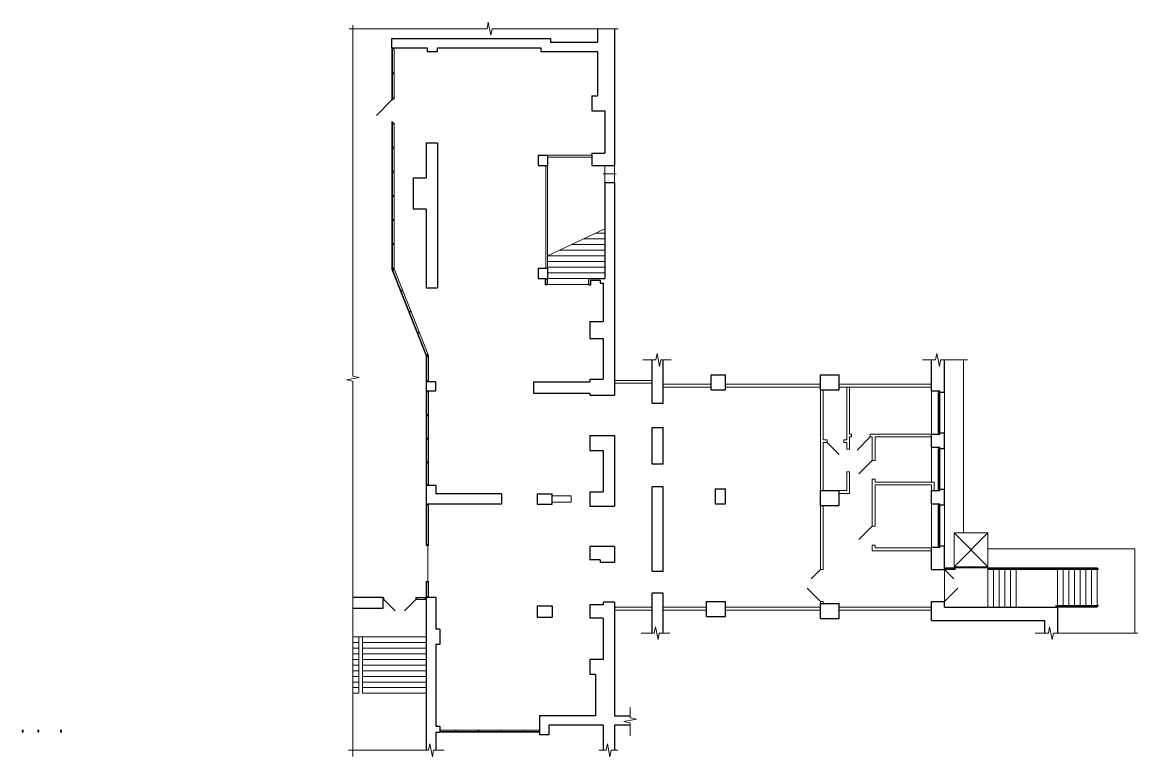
# Model space of a CAD drawing. Header units: metres. Extents: x -13.7 to 45.5, y 1.1 to 40.1.
import ezdxf

# ---------------------------------------------------------------- set-up
doc = ezdxf.new("R2010")
doc.units = ezdxf.units.M
doc.header["$MEASUREMENT"] = 0
doc.linetypes.add('DGN Style 3', pattern=[20.175985, 14.411418, -5.764567])

msp = doc.modelspace()

# ---------------------------------------------------------------- linework, layer by layer
at = {"lineweight": 0}
for p, q in [((3.626, 39.742), (10.953, 39.742)), ((3.825, 21.282), (3.825, 39.934)), ((10.953, 39.742), (11.019, 40.085)), ((11.019, 40.085), (11.152, 39.4)), ((11.152, 39.4), (11.218, 39.742)), ((11.218, 39.742), (17.917, 39.742)), ((5.901, 38.726), (5.901, 36.026)), ((5.911, 38.686), (5.936, 38.686)), ((5.911, 36.066), (5.911, 38.686)), ((5.911, 38.686), (5.911, 38.686)), ((5.936, 38.686), (5.936, 36.066)), ((6.021, 38.726), (6.021, 36.026)), ((5.936, 36.066), (5.911, 36.066)), ((5.901, 34.726), (5.901, 26.953)), ((5.911, 34.686), (5.936, 34.686)), ((5.911, 27.016), (5.911, 34.686)), ((5.911, 34.686), (5.911, 34.686)), ((5.936, 34.686), (5.936, 27.016)), ((6.021, 34.726), (6.021, 26.976)), ((17.121, 32.026), (17.821, 32.026)), ((17.721, 32.476), (17.221, 32.476)), ((17.221, 32.476), (17.221, 31.576)), ((17.721, 31.576), (17.721, 32.476)), ((17.221, 31.576), (17.721, 31.576)), ((17.221, 31.576), (17.221, 31.576)), ((14.171, 27.676), (17.221, 29.103)), ((16.095, 28.576), (17.221, 28.576)), ((16.736, 28.876), (17.221, 28.876)), ((14.812, 27.976), (17.221, 27.976)), ((15.453, 28.276), (17.221, 28.276)), ((14.171, 27.676), (17.221, 27.676)), ((14.171, 27.376), (17.221, 27.376)), ((5.901, 26.953), (7.721, 22.353)), ((5.936, 27.016), (5.911, 27.016)), ((5.933, 26.899), (5.957, 26.908)), ((7.716, 22.394), (5.933, 26.899)), ((5.933, 26.899), (5.933, 26.899)), ((5.957, 26.908), (7.739, 22.404)), ((6.021, 26.976), (7.841, 22.376)), ((14.171, 27.076), (17.221, 27.076)), ((14.171, 26.776), (17.221, 26.776)), ((14.051, 26.476), (14.171, 26.476)), ((14.051, 26.126), (14.051, 26.476)), ((14.051, 26.476), (14.051, 26.476)), ((14.171, 26.126), (14.051, 26.126)), ((14.061, 26.436), (14.086, 26.436)), ((14.061, 26.166), (14.061, 26.436)), ((14.061, 26.436), (14.061, 26.436)), ((14.086, 26.166), (14.061, 26.166)), ((14.086, 26.436), (14.086, 26.166)), ((14.171, 26.476), (17.221, 26.476)), ((14.171, 26.476), (14.171, 26.126)), ((7.739, 22.404), (7.716, 22.394)), ((7.721, 20.976), (7.721, 22.353)), ((7.731, 22.313), (7.756, 22.313)), ((7.731, 21.016), (7.731, 22.313)), ((7.731, 22.313), (7.731, 22.313)), ((7.756, 22.313), (7.756, 21.016)), ((7.841, 20.976), (7.841, 22.376)), ((19.23, 22.139), (19.926, 22.139)), ((19.926, 22.139), (19.993, 22.482)), ((19.993, 22.482), (20.125, 21.797)), ((20.125, 21.797), (20.192, 22.139)), ((20.192, 22.139), (20.744, 22.139)), ((34.096, 22.139), (34.792, 22.139)), ((34.792, 22.139), (34.858, 22.482)), ((34.858, 22.482), (34.991, 21.797)), ((34.991, 21.797), (35.057, 22.139)), ((35.057, 22.139), (36.485, 22.139)), ((3.483, 21.083), (4.167, 21.215)), ((3.825, 21.016), (3.483, 21.083)), ((4.167, 21.215), (3.825, 21.282)), ((3.825, 1.071), (3.825, 21.016)), ((7.756, 21.016), (7.731, 21.016)), ((7.721, 20.476), (7.721, 15.476)), ((7.731, 20.436), (7.756, 20.436)), ((7.731, 15.516), (7.731, 20.436)), ((7.731, 20.436), (7.731, 20.436)), ((7.756, 20.436), (7.756, 15.516)), ((7.841, 20.476), (7.841, 15.476)), ((34.571, 18.201), (34.571, 20.501)), ((35.271, 18.266), (35.271, 20.436)), ((34.571, 15.651), (34.571, 17.501)), ((35.271, 15.266), (35.271, 17.436)), ((7.756, 15.516), (7.731, 15.516)), ((34.571, 12.201), (34.571, 14.501)), ((35.271, 12.266), (35.271, 14.436)), ((37.871, 11.051), (37.871, 11.101)), ((37.871, 9.001), (37.871, 11.001)), ((38.171, 11.051), (38.171, 11.101)), ((38.171, 9.001), (38.171, 11.001)), ((38.471, 11.051), (38.471, 11.101)), ((38.471, 9.001), (38.471, 11.001)), ((38.771, 11.051), (38.771, 11.101)), ((38.771, 9.001), (38.771, 11.001)), ((41.571, 11.051), (41.571, 11.101)), ((41.571, 9.101), (41.571, 11.001)), ((41.871, 11.051), (41.871, 11.101)), ((41.871, 9.101), (41.871, 11.001)), ((42.171, 11.051), (42.171, 11.101)), ((42.171, 9.101), (42.171, 11.001)), ((42.471, 11.051), (42.471, 11.101)), ((42.471, 9.101), (42.471, 11.001)), ((42.771, 11.051), (42.771, 11.101)), ((42.771, 9.101), (42.771, 11.001)), ((43.071, 11.051), (43.071, 11.101)), ((43.071, 9.101), (43.071, 11.001)), ((41.571, 9.001), (41.571, 9.051)), ((41.871, 9.001), (41.871, 9.051)), ((42.171, 9.001), (42.171, 9.051)), ((42.471, 9.001), (42.471, 9.051)), ((42.771, 9.001), (42.771, 9.051)), ((43.071, 9.001), (43.071, 9.051)), ((19.841, 7.624), (19.907, 7.966)), ((19.907, 7.966), (20.04, 7.282)), ((40.782, 7.624), (40.849, 7.966)), ((40.849, 7.966), (40.981, 7.282)), ((19.145, 7.624), (19.841, 7.624)), ((20.04, 7.282), (20.106, 7.624)), ((20.106, 7.624), (20.659, 7.624)), ((40.086, 7.624), (40.782, 7.624)), ((40.981, 7.282), (41.048, 7.624)), ((41.048, 7.624), (45.529, 7.624)), ((18.56, 3.12), (18.56, 3.672)), ((18.218, 2.921), (18.902, 3.054)), ((18.902, 3.054), (18.56, 3.12)), ((13.741, 2.476), (8.441, 2.476)), ((8.441, 2.476), (8.441, 2.356)), ((8.481, 2.391), (8.481, 2.366)), ((13.701, 2.391), (8.481, 2.391)), ((8.481, 2.391), (8.481, 2.391)), ((13.701, 2.366), (13.701, 2.391)), ((13.741, 2.356), (13.741, 2.476)), ((13.741, 2.476), (13.741, 2.476)), ((18.56, 2.855), (18.218, 2.921)), ((18.56, 2.158), (18.56, 2.855)), ((8.441, 2.356), (13.741, 2.356)), ((8.481, 2.366), (13.701, 2.366)), ((3.594, 1.4), (7.852, 1.4)), ((7.852, 1.4), (7.919, 1.742)), ((7.919, 1.742), (8.052, 1.057)), ((8.052, 1.057), (8.118, 1.4)), ((8.118, 1.4), (8.67, 1.4)), ((16.902, 1.4), (17.285, 1.4)), ((17.285, 1.4), (17.352, 1.742)), ((17.352, 1.742), (17.484, 1.057)), ((17.484, 1.057), (17.551, 1.4)), ((17.551, 1.4), (17.904, 1.4))]:
    msp.add_line(p, q, dxfattribs=at)
at = {"lineweight": 30}
for p, q in [((16.821, 39.742), (16.821, 39.026)), ((17.721, 39.742), (17.721, 32.476)), ((5.901, 38.726), (5.901, 39.226)), ((5.901, 39.226), (14.321, 39.226)), ((14.321, 39.226), (14.321, 39.026)), ((5.901, 38.726), (7.771, 38.726)), ((7.771, 38.726), (7.771, 38.526)), ((7.771, 38.526), (8.321, 38.526)), ((8.321, 38.526), (8.321, 38.726)), ((8.321, 38.726), (13.821, 38.726)), ((13.821, 38.726), (13.821, 38.526)), ((13.821, 38.526), (16.821, 38.526)), ((14.321, 39.026), (16.821, 39.026)), ((16.821, 38.526), (16.821, 36.176)), ((16.521, 36.176), (16.821, 36.176)), ((16.521, 36.176), (16.521, 35.376)), ((16.521, 35.376), (17.221, 35.376)), ((17.221, 35.376), (17.221, 33.126)), ((7.721, 33.676), (8.321, 33.676)), ((7.721, 33.676), (7.721, 31.826)), ((8.321, 33.676), (8.321, 25.976)), ((13.671, 33.026), (14.171, 33.026)), ((13.671, 33.026), (13.671, 32.476)), ((14.171, 33.026), (14.171, 32.476)), ((16.521, 33.126), (17.221, 33.126)), ((16.521, 33.126), (16.521, 32.476)), ((13.671, 32.476), (14.171, 32.476)), ((16.521, 32.476), (17.721, 32.476)), ((7.021, 31.826), (7.721, 31.826)), ((7.021, 31.826), (7.021, 30.176)), ((17.221, 31.576), (17.221, 26.476)), ((17.221, 31.576), (17.721, 31.576)), ((17.721, 31.576), (17.721, 20.276)), ((7.021, 30.176), (7.721, 30.176)), ((7.721, 30.176), (7.721, 25.976)), ((13.671, 27.026), (14.171, 27.026)), ((13.671, 27.026), (13.671, 26.476)), ((14.171, 27.026), (14.171, 26.476)), ((13.671, 26.476), (14.171, 26.476)), ((16.371, 26.476), (17.221, 26.476)), ((16.371, 26.126), (16.371, 26.476)), ((16.371, 26.126), (16.471, 26.126)), ((16.471, 26.376), (16.971, 26.376)), ((16.471, 26.126), (16.471, 26.376)), ((16.971, 26.376), (16.971, 26.226)), ((16.971, 26.226), (17.121, 26.226)), ((17.121, 26.226), (17.121, 24.176)), ((7.721, 25.976), (8.321, 25.976)), ((16.421, 24.176), (17.121, 24.176)), ((16.421, 24.176), (16.421, 23.276)), ((16.421, 23.276), (17.121, 23.276)), ((17.121, 23.276), (17.121, 21.126)), ((19.721, 19.851), (19.721, 22.139)), ((20.321, 19.851), (20.321, 22.139)), ((34.571, 20.501), (34.571, 22.139)), ((35.271, 20.436), (35.271, 22.139)), ((22.871, 20.551), (22.871, 21.351)), ((22.871, 21.351), (23.621, 21.351)), ((23.621, 20.551), (23.621, 21.351)), ((28.671, 20.551), (28.671, 21.351)), ((28.671, 21.351), (29.671, 21.351)), ((29.671, 20.551), (29.671, 21.351)), ((7.721, 20.976), (7.721, 20.476)), ((8.221, 20.976), (7.721, 20.976)), ((8.221, 20.976), (8.221, 20.476)), ((13.421, 20.976), (16.421, 20.976)), ((13.421, 20.976), (13.421, 20.376)), ((16.421, 21.126), (17.121, 21.126)), ((16.421, 21.126), (16.421, 20.976)), ((8.221, 20.476), (7.721, 20.476)), ((13.421, 20.376), (16.421, 20.376)), ((16.421, 20.376), (16.421, 20.276)), ((16.421, 20.276), (17.721, 20.276)), ((22.871, 20.551), (23.621, 20.551)), ((28.671, 20.551), (29.671, 20.551)), ((34.571, 20.501), (35.021, 20.501)), ((35.021, 20.436), (35.021, 20.501)), ((35.021, 20.436), (35.271, 20.436)), ((19.721, 16.601), (19.721, 18.551)), ((20.321, 16.601), (20.321, 18.551)), ((16.421, 18.126), (17.721, 18.126)), ((16.421, 18.126), (16.421, 17.326)), ((17.721, 18.126), (17.721, 14.376)), ((34.571, 18.201), (35.021, 18.201)), ((34.571, 17.501), (34.571, 18.201)), ((35.021, 18.266), (35.271, 18.266)), ((35.021, 18.201), (35.021, 18.266)), ((35.271, 17.436), (35.271, 18.266)), ((16.421, 17.326), (17.121, 17.326)), ((17.121, 17.326), (17.121, 15.126)), ((34.571, 17.501), (35.021, 17.501)), ((35.021, 17.436), (35.021, 17.501)), ((35.021, 17.436), (35.271, 17.436)), ((20.321, 16.601), (19.721, 16.601)), ((8.241, 15.476), (7.721, 15.476)), ((7.721, 15.476), (7.721, 14.476)), ((8.241, 15.476), (8.241, 15.026)), ((11.721, 15.026), (8.241, 15.026)), ((11.721, 15.026), (11.721, 14.476)), ((13.621, 15.026), (14.421, 15.026)), ((13.621, 15.026), (13.621, 14.476)), ((16.421, 15.126), (17.121, 15.126)), ((16.421, 15.126), (16.421, 14.476)), ((20.321, 15.401), (19.721, 15.401)), ((19.721, 10.901), (19.721, 15.401)), ((20.321, 10.901), (20.321, 15.401)), ((23.071, 15.301), (23.621, 15.301)), ((23.071, 15.301), (23.071, 14.501)), ((23.621, 14.501), (23.621, 15.301)), ((28.671, 14.401), (28.671, 15.201)), ((28.671, 15.201), (29.671, 15.201)), ((29.671, 14.401), (29.671, 15.201)), ((34.571, 15.201), (35.021, 15.201)), ((34.571, 14.501), (34.571, 15.201)), ((35.021, 15.266), (35.271, 15.266)), ((35.021, 15.201), (35.021, 15.266)), ((35.271, 14.436), (35.271, 15.266)), ((11.721, 14.476), (7.721, 14.476)), ((13.621, 14.476), (14.421, 14.476)), ((16.421, 14.476), (16.421, 14.376)), ((16.421, 14.376), (17.721, 14.376)), ((23.071, 14.501), (23.621, 14.501)), ((28.671, 14.401), (29.671, 14.401)), ((34.571, 14.501), (35.021, 14.501)), ((35.021, 14.436), (35.021, 14.501)), ((35.021, 14.436), (35.271, 14.436)), ((16.421, 12.226), (16.421, 11.526)), ((17.721, 12.226), (16.421, 12.226)), ((17.721, 12.226), (17.721, 11.376)), ((34.571, 12.201), (35.021, 12.201)), ((34.571, 11.001), (34.571, 12.201)), ((35.021, 12.201), (35.021, 12.266)), ((35.021, 12.266), (35.271, 12.266)), ((35.271, 11.001), (35.271, 12.266)), ((16.971, 11.526), (16.421, 11.526)), ((16.971, 11.526), (16.971, 11.376)), ((17.121, 11.376), (16.971, 11.376)), ((20.321, 10.901), (19.721, 10.901)), ((8.241, 9.526), (7.721, 9.526)), ((7.721, 9.526), (7.721, 1.4)), ((8.241, 9.526), (8.241, 7.826)), ((19.721, 7.624), (19.721, 9.751)), ((20.321, 9.751), (19.721, 9.751)), ((20.321, 7.624), (20.321, 9.751)), ((13.621, 9.076), (13.621, 8.476)), ((13.621, 9.076), (14.421, 9.076)), ((14.421, 9.076), (14.421, 8.476)), ((17.121, 9.126), (16.421, 9.126)), ((16.421, 9.126), (16.421, 8.426)), ((17.121, 9.276), (17.121, 9.126)), ((17.721, 9.276), (17.721, 3.226)), ((22.621, 9.301), (23.621, 9.301)), ((22.621, 8.501), (22.621, 9.301)), ((23.621, 8.501), (23.621, 9.301)), ((28.671, 9.201), (29.671, 9.201)), ((28.671, 8.401), (28.671, 9.201)), ((29.671, 8.401), (29.671, 9.201)), ((34.571, 8.301), (34.571, 9.301)), ((35.271, 9.001), (35.271, 9.301)), ((35.271, 9.001), (41.271, 9.001)), ((41.271, 9.001), (41.271, 7.624)), ((13.621, 8.476), (14.421, 8.476)), ((17.121, 8.426), (16.421, 8.426)), ((17.121, 8.426), (17.121, 6.226)), ((22.621, 8.501), (23.621, 8.501)), ((28.671, 8.401), (29.671, 8.401)), ((34.571, 8.301), (40.571, 8.301)), ((40.571, 8.301), (40.571, 7.624)), ((8.441, 7.826), (8.241, 7.826)), ((8.441, 7.826), (8.441, 7.026)), ((8.441, 7.026), (8.241, 7.026)), ((8.241, 7.026), (8.241, 2.676)), ((17.121, 6.226), (16.421, 6.226)), ((16.421, 6.226), (16.421, 5.426)), ((16.721, 5.426), (16.421, 5.426)), ((16.721, 5.426), (16.721, 3.226)), ((16.721, 3.226), (13.741, 3.226)), ((13.741, 3.226), (13.741, 2.226)), ((17.721, 3.226), (18.56, 3.226)), ((8.241, 2.676), (8.441, 2.676)), ((8.441, 2.676), (8.441, 2.356)), ((14.241, 2.726), (14.241, 2.226)), ((17.121, 2.726), (14.241, 2.726)), ((18.56, 2.726), (17.721, 2.726)), ((8.241, 2.356), (8.241, 1.4)), ((8.241, 2.356), (8.441, 2.356)), ((14.241, 2.226), (13.741, 2.226))]:
    msp.add_line(p, q, dxfattribs=at)
at = {"color": 7, "linetype": 'Continuous', "lineweight": 13}
for p, q in [((5.901, 38.676), (5.901, 38.726)), ((5.901, 38.726), (5.911, 38.726)), ((6.021, 38.701), (5.901, 38.701)), ((5.911, 38.676), (5.901, 38.676)), ((5.911, 38.726), (5.911, 38.676)), ((5.911, 38.726), (5.911, 38.726)), ((5.911, 38.686), (5.911, 38.716)), ((5.911, 38.716), (5.936, 38.716)), ((5.936, 38.686), (5.911, 38.686)), ((5.936, 38.716), (5.936, 38.726)), ((5.936, 38.726), (5.951, 38.726)), ((5.936, 38.676), (5.936, 38.686)), ((5.951, 38.676), (5.936, 38.676)), ((5.951, 38.676), (5.951, 38.726)), ((5.951, 38.726), (6.021, 38.726)), ((5.951, 38.726), (5.951, 38.676)), ((6.021, 38.676), (5.951, 38.676)), ((6.021, 38.726), (6.021, 38.676)), ((6.021, 38.726), (6.021, 38.726)), ((5.901, 37.351), (5.901, 37.401)), ((5.901, 37.401), (5.911, 37.401)), ((6.021, 37.376), (5.901, 37.376)), ((5.911, 37.351), (5.901, 37.351)), ((5.911, 37.401), (5.911, 37.351)), ((5.911, 37.401), (5.911, 37.401)), ((5.911, 37.361), (5.911, 37.391)), ((5.911, 37.391), (5.936, 37.391)), ((5.936, 37.361), (5.911, 37.361)), ((5.936, 37.391), (5.936, 37.401)), ((5.936, 37.401), (5.951, 37.401)), ((5.936, 37.351), (5.936, 37.361)), ((5.951, 37.351), (5.936, 37.351)), ((5.951, 37.351), (5.951, 37.401)), ((5.951, 37.401), (6.021, 37.401)), ((5.951, 37.401), (5.951, 37.351)), ((6.021, 37.351), (5.951, 37.351)), ((6.021, 37.401), (6.021, 37.351)), ((6.021, 37.401), (6.021, 37.401)), ((5.901, 35.956), (5.081, 35.136)), ((5.901, 36.026), (5.901, 36.076)), ((5.901, 36.076), (5.911, 36.076)), ((6.021, 36.051), (5.901, 36.051)), ((5.901, 36.026), (5.951, 36.026)), ((5.901, 35.956), (5.901, 36.026)), ((5.901, 36.026), (5.901, 36.026)), ((5.911, 36.026), (5.901, 36.026)), ((5.951, 35.956), (5.901, 35.956)), ((5.911, 36.076), (5.911, 36.026)), ((5.911, 36.076), (5.911, 36.076)), ((5.911, 36.036), (5.911, 36.066)), ((5.911, 36.066), (5.936, 36.066)), ((5.936, 36.036), (5.911, 36.036)), ((5.936, 36.066), (5.936, 36.076)), ((5.936, 36.076), (5.951, 36.076)), ((5.936, 36.026), (5.936, 36.036)), ((5.951, 36.026), (5.936, 36.026)), ((5.951, 36.026), (5.951, 36.076)), ((5.951, 36.076), (6.021, 36.076)), ((5.951, 36.076), (5.951, 36.026)), ((5.951, 36.026), (5.951, 35.956)), ((6.021, 36.026), (5.951, 36.026)), ((6.021, 36.076), (6.021, 36.026)), ((6.021, 36.076), (6.021, 36.076)), ((5.901, 34.796), (5.951, 34.796)), ((5.901, 34.726), (5.901, 34.796)), ((5.901, 34.796), (5.901, 34.796)), ((5.951, 34.726), (5.901, 34.726)), ((5.901, 34.676), (5.901, 34.726)), ((5.901, 34.726), (5.911, 34.726)), ((6.021, 34.701), (5.901, 34.701)), ((5.911, 34.676), (5.901, 34.676)), ((5.911, 34.726), (5.911, 34.676)), ((5.911, 34.726), (5.911, 34.726)), ((5.911, 34.686), (5.911, 34.716)), ((5.911, 34.716), (5.936, 34.716)), ((5.936, 34.686), (5.911, 34.686)), ((5.936, 34.716), (5.936, 34.726)), ((5.936, 34.726), (5.951, 34.726)), ((5.936, 34.676), (5.936, 34.686)), ((5.951, 34.676), (5.936, 34.676)), ((5.951, 34.796), (5.951, 34.726)), ((5.951, 34.676), (5.951, 34.726)), ((5.951, 34.726), (6.021, 34.726)), ((5.951, 34.726), (5.951, 34.676)), ((6.021, 34.676), (5.951, 34.676)), ((6.021, 34.726), (6.021, 34.676)), ((6.021, 34.726), (6.021, 34.726)), ((5.901, 33.396), (5.901, 33.446)), ((5.901, 33.446), (5.911, 33.446)), ((6.021, 33.421), (5.901, 33.421)), ((5.911, 33.396), (5.901, 33.396)), ((5.911, 33.446), (5.911, 33.396)), ((5.911, 33.446), (5.911, 33.446)), ((5.911, 33.406), (5.911, 33.436)), ((5.911, 33.436), (5.936, 33.436)), ((5.936, 33.406), (5.911, 33.406)), ((5.936, 33.436), (5.936, 33.446)), ((5.936, 33.446), (5.951, 33.446)), ((5.936, 33.396), (5.936, 33.406)), ((5.951, 33.396), (5.936, 33.396)), ((5.951, 33.396), (5.951, 33.446)), ((5.951, 33.446), (6.021, 33.446)), ((5.951, 33.446), (5.951, 33.396)), ((6.021, 33.396), (5.951, 33.396)), ((6.021, 33.446), (6.021, 33.396)), ((6.021, 33.446), (6.021, 33.446)), ((5.901, 32.116), (5.901, 32.166)), ((5.901, 32.166), (5.911, 32.166)), ((6.021, 32.141), (5.901, 32.141)), ((5.911, 32.116), (5.901, 32.116)), ((5.911, 32.166), (5.911, 32.116)), ((5.911, 32.166), (5.911, 32.166)), ((5.911, 32.126), (5.911, 32.156)), ((5.911, 32.156), (5.936, 32.156)), ((5.936, 32.126), (5.911, 32.126)), ((5.936, 32.156), (5.936, 32.166)), ((5.936, 32.166), (5.951, 32.166)), ((5.936, 32.116), (5.936, 32.126)), ((5.951, 32.116), (5.936, 32.116)), ((5.951, 32.116), (5.951, 32.166)), ((5.951, 32.166), (6.021, 32.166)), ((5.951, 32.166), (5.951, 32.116)), ((6.021, 32.116), (5.951, 32.116)), ((6.021, 32.166), (6.021, 32.116)), ((6.021, 32.166), (6.021, 32.166)), ((5.901, 30.836), (5.901, 30.886)), ((5.901, 30.886), (5.911, 30.886)), ((6.021, 30.861), (5.901, 30.861)), ((5.911, 30.836), (5.901, 30.836)), ((5.911, 30.886), (5.911, 30.836)), ((5.911, 30.886), (5.911, 30.886)), ((5.911, 30.846), (5.911, 30.876)), ((5.911, 30.876), (5.936, 30.876)), ((5.936, 30.846), (5.911, 30.846)), ((5.936, 30.876), (5.936, 30.886)), ((5.936, 30.886), (5.951, 30.886)), ((5.936, 30.836), (5.936, 30.846)), ((5.951, 30.836), (5.936, 30.836)), ((5.951, 30.836), (5.951, 30.886)), ((5.951, 30.886), (6.021, 30.886)), ((5.951, 30.886), (5.951, 30.836)), ((6.021, 30.836), (5.951, 30.836)), ((6.021, 30.886), (6.021, 30.836)), ((6.021, 30.886), (6.021, 30.886)), ((5.901, 29.556), (5.901, 29.606)), ((5.901, 29.606), (5.911, 29.606)), ((6.021, 29.581), (5.901, 29.581)), ((5.911, 29.556), (5.901, 29.556)), ((5.911, 29.606), (5.911, 29.556)), ((5.911, 29.606), (5.911, 29.606)), ((5.911, 29.566), (5.911, 29.596)), ((5.911, 29.596), (5.936, 29.596)), ((5.936, 29.566), (5.911, 29.566)), ((5.936, 29.596), (5.936, 29.606)), ((5.936, 29.606), (5.951, 29.606)), ((5.936, 29.556), (5.936, 29.566)), ((5.951, 29.556), (5.936, 29.556)), ((5.951, 29.556), (5.951, 29.606)), ((5.951, 29.606), (6.021, 29.606)), ((5.951, 29.606), (5.951, 29.556)), ((6.021, 29.556), (5.951, 29.556)), ((6.021, 29.606), (6.021, 29.556)), ((6.021, 29.606), (6.021, 29.606)), ((5.901, 28.276), (5.901, 28.326)), ((5.901, 28.326), (5.911, 28.326)), ((6.021, 28.301), (5.901, 28.301)), ((5.911, 28.276), (5.901, 28.276)), ((5.911, 28.326), (5.911, 28.276)), ((5.911, 28.326), (5.911, 28.326)), ((5.911, 28.286), (5.911, 28.316)), ((5.911, 28.316), (5.936, 28.316)), ((5.936, 28.286), (5.911, 28.286)), ((5.936, 28.316), (5.936, 28.326)), ((5.936, 28.326), (5.951, 28.326)), ((5.936, 28.276), (5.936, 28.286)), ((5.951, 28.276), (5.936, 28.276)), ((5.951, 28.276), (5.951, 28.326)), ((5.951, 28.326), (6.021, 28.326)), ((5.951, 28.326), (5.951, 28.276)), ((6.021, 28.276), (5.951, 28.276)), ((6.021, 28.326), (6.021, 28.276)), ((6.021, 28.326), (6.021, 28.326)), ((5.901, 26.976), (5.901, 27.026)), ((5.901, 27.026), (5.911, 27.026)), ((6.021, 27.001), (5.901, 27.001)), ((5.911, 26.976), (5.901, 26.976)), ((5.909, 26.932), (5.919, 26.936)), ((5.928, 26.886), (5.909, 26.932)), ((5.911, 27.026), (5.911, 26.976)), ((5.911, 27.026), (5.911, 27.026)), ((5.911, 26.986), (5.911, 27.016)), ((5.911, 27.016), (5.936, 27.016)), ((5.936, 26.986), (5.911, 26.986)), ((6.03, 26.953), (5.919, 26.909)), ((5.919, 26.936), (5.937, 26.889)), ((5.919, 26.936), (5.919, 26.936)), ((5.922, 26.927), (5.946, 26.936)), ((5.933, 26.899), (5.922, 26.927)), ((5.937, 26.889), (5.928, 26.886)), ((5.957, 26.908), (5.933, 26.899)), ((5.936, 27.016), (5.936, 27.026)), ((5.936, 27.026), (5.951, 27.026)), ((5.936, 26.976), (5.936, 26.986)), ((5.951, 26.976), (5.936, 26.976)), ((5.942, 26.945), (5.956, 26.951)), ((5.946, 26.936), (5.942, 26.945)), ((5.951, 26.976), (5.951, 27.026)), ((5.951, 27.026), (6.021, 27.026)), ((5.951, 27.026), (5.951, 26.976)), ((6.021, 26.976), (5.951, 26.976)), ((5.956, 26.951), (6.021, 26.976)), ((5.974, 26.904), (5.956, 26.951)), ((5.956, 26.951), (5.974, 26.904)), ((5.96, 26.899), (5.957, 26.908)), ((5.974, 26.904), (5.96, 26.899)), ((6.039, 26.93), (5.974, 26.904)), ((6.021, 27.026), (6.021, 26.976)), ((6.021, 27.026), (6.021, 27.026)), ((6.021, 26.976), (6.039, 26.93)), ((6.021, 26.976), (6.021, 26.976)), ((14.051, 26.426), (14.051, 26.476)), ((14.051, 26.476), (14.061, 26.476)), ((14.171, 26.451), (14.051, 26.451)), ((14.061, 26.426), (14.051, 26.426)), ((14.051, 26.126), (14.051, 26.176)), ((14.051, 26.176), (14.061, 26.176)), ((14.171, 26.151), (14.051, 26.151)), ((14.061, 26.126), (14.051, 26.126)), ((14.061, 26.476), (14.061, 26.426)), ((14.061, 26.476), (14.061, 26.476)), ((14.061, 26.436), (14.061, 26.466)), ((14.061, 26.466), (14.086, 26.466)), ((14.086, 26.436), (14.061, 26.436)), ((14.061, 26.176), (14.061, 26.126)), ((14.061, 26.176), (14.061, 26.176)), ((14.061, 26.136), (14.061, 26.166)), ((14.061, 26.166), (14.086, 26.166)), ((14.086, 26.136), (14.061, 26.136)), ((14.086, 26.466), (14.086, 26.476)), ((14.086, 26.476), (14.101, 26.476)), ((14.086, 26.426), (14.086, 26.436)), ((14.101, 26.426), (14.086, 26.426)), ((14.086, 26.166), (14.086, 26.176)), ((14.086, 26.176), (14.101, 26.176)), ((14.086, 26.126), (14.086, 26.136)), ((14.101, 26.126), (14.086, 26.126)), ((14.101, 26.426), (14.101, 26.476)), ((14.101, 26.476), (14.171, 26.476)), ((14.101, 26.476), (14.101, 26.426)), ((14.171, 26.426), (14.101, 26.426)), ((14.101, 26.126), (14.101, 26.176)), ((14.101, 26.176), (14.171, 26.176)), ((14.101, 26.176), (14.101, 26.126)), ((14.171, 26.126), (14.101, 26.126)), ((14.171, 26.476), (14.171, 26.426)), ((14.171, 26.476), (14.171, 26.476)), ((14.171, 26.176), (14.171, 26.126)), ((14.171, 26.176), (14.171, 26.176)), ((6.351, 25.816), (6.36, 25.82)), ((6.369, 25.77), (6.351, 25.816)), ((6.472, 25.837), (6.36, 25.793)), ((6.36, 25.82), (6.379, 25.774)), ((6.36, 25.82), (6.36, 25.82)), ((6.364, 25.811), (6.387, 25.82)), ((6.375, 25.783), (6.364, 25.811)), ((6.379, 25.774), (6.369, 25.77)), ((6.398, 25.792), (6.375, 25.783)), ((6.383, 25.829), (6.397, 25.835)), ((6.387, 25.82), (6.383, 25.829)), ((6.397, 25.835), (6.463, 25.86)), ((6.416, 25.788), (6.397, 25.835)), ((6.397, 25.835), (6.416, 25.788)), ((6.402, 25.783), (6.398, 25.792)), ((6.416, 25.788), (6.402, 25.783)), ((6.481, 25.814), (6.416, 25.788)), ((6.463, 25.86), (6.481, 25.814)), ((6.463, 25.86), (6.463, 25.86)), ((6.792, 24.7), (6.802, 24.704)), ((6.811, 24.654), (6.792, 24.7)), ((6.913, 24.721), (6.802, 24.677)), ((6.802, 24.704), (6.82, 24.658)), ((6.802, 24.704), (6.802, 24.704)), ((6.805, 24.695), (6.829, 24.704)), ((6.816, 24.667), (6.805, 24.695)), ((6.82, 24.658), (6.811, 24.654)), ((6.84, 24.676), (6.816, 24.667)), ((6.825, 24.713), (6.839, 24.719)), ((6.829, 24.704), (6.825, 24.713)), ((6.839, 24.719), (6.904, 24.745)), ((6.857, 24.672), (6.839, 24.719)), ((6.839, 24.719), (6.857, 24.672)), ((6.843, 24.667), (6.84, 24.676)), ((6.857, 24.672), (6.843, 24.667)), ((6.922, 24.698), (6.857, 24.672)), ((6.904, 24.745), (6.922, 24.698)), ((6.904, 24.745), (6.904, 24.745)), ((7.234, 23.585), (7.243, 23.588)), ((7.252, 23.538), (7.234, 23.585)), ((7.355, 23.606), (7.243, 23.561)), ((7.243, 23.588), (7.262, 23.542)), ((7.243, 23.588), (7.243, 23.588)), ((7.247, 23.579), (7.27, 23.588)), ((7.258, 23.551), (7.247, 23.579)), ((7.262, 23.542), (7.252, 23.538)), ((7.281, 23.56), (7.258, 23.551)), ((7.266, 23.598), (7.28, 23.603)), ((7.27, 23.588), (7.266, 23.598)), ((7.28, 23.603), (7.345, 23.629)), ((7.299, 23.557), (7.28, 23.603)), ((7.28, 23.603), (7.299, 23.557)), ((7.285, 23.551), (7.281, 23.56)), ((7.299, 23.557), (7.285, 23.551)), ((7.364, 23.582), (7.299, 23.557)), ((7.345, 23.629), (7.364, 23.582)), ((7.345, 23.629), (7.345, 23.629)), ((7.703, 22.4), (7.712, 22.404)), ((7.721, 22.353), (7.703, 22.4)), ((7.823, 22.421), (7.712, 22.377)), ((7.712, 22.404), (7.73, 22.357)), ((7.712, 22.404), (7.712, 22.404)), ((7.716, 22.394), (7.739, 22.404)), ((7.727, 22.366), (7.716, 22.394)), ((7.73, 22.357), (7.721, 22.353)), ((7.721, 22.303), (7.721, 22.353)), ((7.721, 22.353), (7.731, 22.353)), ((7.841, 22.328), (7.721, 22.328)), ((7.731, 22.303), (7.721, 22.303)), ((7.75, 22.376), (7.727, 22.366)), ((7.731, 22.353), (7.731, 22.303)), ((7.731, 22.353), (7.731, 22.353)), ((7.731, 22.313), (7.731, 22.343)), ((7.731, 22.343), (7.756, 22.343)), ((7.756, 22.313), (7.731, 22.313)), ((7.735, 22.413), (7.749, 22.418)), ((7.739, 22.404), (7.735, 22.413)), ((7.749, 22.418), (7.814, 22.444)), ((7.768, 22.372), (7.749, 22.418)), ((7.749, 22.418), (7.768, 22.372)), ((7.754, 22.366), (7.75, 22.376)), ((7.768, 22.372), (7.754, 22.366)), ((7.756, 22.343), (7.756, 22.353)), ((7.756, 22.353), (7.771, 22.353)), ((7.756, 22.303), (7.756, 22.313)), ((7.771, 22.303), (7.756, 22.303)), ((7.833, 22.398), (7.768, 22.372)), ((7.771, 22.303), (7.771, 22.353)), ((7.771, 22.353), (7.841, 22.353)), ((7.771, 22.353), (7.771, 22.303)), ((7.841, 22.303), (7.771, 22.303)), ((7.814, 22.444), (7.833, 22.398)), ((7.814, 22.444), (7.814, 22.444)), ((7.841, 22.353), (7.841, 22.303)), ((7.841, 22.353), (7.841, 22.353)), ((7.721, 20.976), (7.721, 21.026)), ((7.721, 21.026), (7.731, 21.026)), ((7.841, 21.001), (7.721, 21.001)), ((7.731, 20.976), (7.721, 20.976)), ((7.731, 21.026), (7.731, 20.976)), ((7.731, 21.026), (7.731, 21.026)), ((7.731, 20.986), (7.731, 21.016)), ((7.731, 21.016), (7.756, 21.016)), ((7.756, 20.986), (7.731, 20.986)), ((7.756, 21.016), (7.756, 21.026)), ((7.756, 21.026), (7.771, 21.026)), ((7.756, 20.976), (7.756, 20.986)), ((7.771, 20.976), (7.756, 20.976)), ((7.771, 20.976), (7.771, 21.026)), ((7.771, 21.026), (7.841, 21.026)), ((7.771, 21.026), (7.771, 20.976)), ((7.841, 20.976), (7.771, 20.976)), ((7.841, 21.026), (7.841, 20.976)), ((7.841, 21.026), (7.841, 21.026)), ((7.721, 20.426), (7.721, 20.476)), ((7.721, 20.476), (7.731, 20.476)), ((7.841, 20.451), (7.721, 20.451)), ((7.731, 20.426), (7.721, 20.426)), ((7.731, 20.476), (7.731, 20.426)), ((7.731, 20.476), (7.731, 20.476)), ((7.731, 20.436), (7.731, 20.466)), ((7.731, 20.466), (7.756, 20.466)), ((7.756, 20.436), (7.731, 20.436)), ((7.756, 20.466), (7.756, 20.476)), ((7.756, 20.476), (7.771, 20.476)), ((7.756, 20.426), (7.756, 20.436)), ((7.771, 20.426), (7.756, 20.426)), ((7.771, 20.426), (7.771, 20.476)), ((7.771, 20.476), (7.841, 20.476)), ((7.771, 20.476), (7.771, 20.426)), ((7.841, 20.426), (7.771, 20.426)), ((7.841, 20.476), (7.841, 20.426)), ((7.841, 20.476), (7.841, 20.476)), ((28.671, 15.201), (28.671, 20.551)), ((28.821, 17.901), (28.821, 20.551)), ((30.071, 17.901), (30.071, 20.701)), ((30.221, 18.201), (30.221, 20.701)), ((34.921, 20.501), (35.021, 20.501)), ((34.921, 20.401), (34.921, 20.501)), ((34.921, 20.501), (34.921, 20.501)), ((35.021, 20.401), (34.921, 20.401)), ((35.021, 20.501), (35.021, 20.401)), ((7.721, 19.176), (7.721, 19.226)), ((7.721, 19.226), (7.731, 19.226)), ((7.841, 19.201), (7.721, 19.201)), ((7.731, 19.176), (7.721, 19.176)), ((7.731, 19.226), (7.731, 19.176)), ((7.731, 19.226), (7.731, 19.226)), ((7.731, 19.186), (7.731, 19.216)), ((7.731, 19.216), (7.756, 19.216)), ((7.756, 19.186), (7.731, 19.186)), ((7.756, 19.216), (7.756, 19.226)), ((7.756, 19.226), (7.771, 19.226)), ((7.756, 19.176), (7.756, 19.186)), ((7.771, 19.176), (7.756, 19.176)), ((7.771, 19.176), (7.771, 19.226)), ((7.771, 19.226), (7.841, 19.226)), ((7.771, 19.226), (7.771, 19.176)), ((7.841, 19.176), (7.771, 19.176)), ((7.841, 19.226), (7.841, 19.176)), ((7.841, 19.226), (7.841, 19.226)), ((7.721, 17.926), (7.721, 17.976)), ((7.721, 17.976), (7.731, 17.976)), ((7.841, 17.951), (7.721, 17.951)), ((7.731, 17.926), (7.721, 17.926)), ((7.731, 17.976), (7.731, 17.926)), ((7.731, 17.976), (7.731, 17.976)), ((7.731, 17.936), (7.731, 17.966)), ((7.731, 17.966), (7.756, 17.966)), ((7.756, 17.936), (7.731, 17.936)), ((7.756, 17.966), (7.756, 17.976)), ((7.756, 17.976), (7.771, 17.976)), ((7.756, 17.926), (7.756, 17.936)), ((7.771, 17.926), (7.756, 17.926)), ((7.771, 17.926), (7.771, 17.976)), ((7.771, 17.976), (7.841, 17.976)), ((7.771, 17.976), (7.771, 17.926)), ((7.841, 17.926), (7.771, 17.926)), ((7.841, 17.976), (7.841, 17.926)), ((7.841, 17.976), (7.841, 17.976)), ((29.021, 17.901), (28.821, 17.901)), ((29.021, 17.751), (29.021, 17.901)), ((30.071, 17.901), (29.921, 17.901)), ((29.921, 17.751), (29.921, 17.901)), ((30.321, 18.201), (30.221, 18.201)), ((30.321, 18.051), (30.221, 18.051)), ((30.221, 17.401), (30.221, 18.051)), ((30.321, 18.051), (30.321, 18.201)), ((31.321, 18.051), (30.614, 17.344)), ((34.571, 18.201), (31.321, 18.201)), ((31.321, 18.051), (31.321, 18.201)), ((31.421, 18.051), (31.321, 18.051)), ((31.421, 16.801), (31.421, 18.051)), ((34.571, 18.051), (31.571, 18.051)), ((31.571, 16.801), (31.571, 18.051)), ((34.921, 18.301), (35.021, 18.301)), ((34.921, 18.201), (34.921, 18.301)), ((34.921, 18.301), (34.921, 18.301)), ((35.021, 18.201), (34.921, 18.201)), ((35.021, 18.301), (35.021, 18.201)), ((28.821, 15.201), (28.821, 17.751)), ((29.021, 17.751), (28.821, 17.751)), ((29.021, 17.751), (29.657, 17.115)), ((30.071, 17.751), (29.921, 17.751)), ((30.071, 17.401), (30.071, 17.751)), ((30.071, 17.401), (30.221, 17.401)), ((34.921, 17.501), (35.021, 17.501)), ((34.921, 17.401), (34.921, 17.501)), ((34.921, 17.501), (34.921, 17.501)), ((35.021, 17.401), (34.921, 17.401)), ((35.021, 17.501), (35.021, 17.401)), ((7.721, 16.676), (7.721, 16.726)), ((7.721, 16.726), (7.731, 16.726)), ((7.841, 16.701), (7.721, 16.701)), ((7.731, 16.676), (7.721, 16.676)), ((7.731, 16.726), (7.731, 16.676)), ((7.731, 16.726), (7.731, 16.726)), ((7.731, 16.686), (7.731, 16.716)), ((7.731, 16.716), (7.756, 16.716)), ((7.756, 16.686), (7.731, 16.686)), ((7.756, 16.716), (7.756, 16.726)), ((7.756, 16.726), (7.771, 16.726)), ((7.756, 16.676), (7.756, 16.686)), ((7.771, 16.676), (7.756, 16.676)), ((7.771, 16.676), (7.771, 16.726)), ((7.771, 16.726), (7.841, 16.726)), ((7.771, 16.726), (7.771, 16.676)), ((7.841, 16.676), (7.771, 16.676)), ((7.841, 16.726), (7.841, 16.676)), ((7.841, 16.726), (7.841, 16.726)), ((31.421, 16.801), (30.714, 16.094)), ((31.571, 16.801), (31.421, 16.801)), ((30.071, 15.201), (30.071, 16.201)), ((30.071, 16.201), (30.221, 16.201)), ((30.221, 15.051), (30.221, 16.201)), ((7.721, 15.476), (7.721, 15.526)), ((7.721, 15.526), (7.731, 15.526)), ((7.841, 15.501), (7.721, 15.501)), ((7.731, 15.476), (7.721, 15.476)), ((7.731, 15.526), (7.731, 15.476)), ((7.731, 15.526), (7.731, 15.526)), ((7.731, 15.486), (7.731, 15.516)), ((7.731, 15.516), (7.756, 15.516)), ((7.756, 15.486), (7.731, 15.486)), ((7.756, 15.516), (7.756, 15.526)), ((7.756, 15.526), (7.771, 15.526)), ((7.756, 15.476), (7.756, 15.486)), ((7.771, 15.476), (7.756, 15.476)), ((7.771, 15.476), (7.771, 15.526)), ((7.771, 15.526), (7.841, 15.526)), ((7.771, 15.526), (7.771, 15.476)), ((7.841, 15.476), (7.771, 15.476)), ((7.841, 15.526), (7.841, 15.476)), ((7.841, 15.526), (7.841, 15.526)), ((31.421, 13.301), (31.421, 15.801)), ((31.571, 15.801), (31.421, 15.801)), ((31.571, 15.651), (31.571, 15.801)), ((34.721, 15.651), (31.571, 15.651)), ((34.571, 15.501), (31.571, 15.501)), ((31.571, 13.301), (31.571, 15.501)), ((34.571, 15.201), (34.571, 15.501)), ((34.721, 15.201), (34.721, 15.651)), ((29.671, 15.201), (30.071, 15.201)), ((29.671, 15.051), (30.221, 15.051)), ((34.921, 15.301), (35.021, 15.301)), ((34.921, 15.201), (34.921, 15.301)), ((34.921, 15.301), (34.921, 15.301)), ((35.021, 15.201), (34.921, 15.201)), ((35.021, 15.301), (35.021, 15.201)), ((7.721, 14.426), (7.721, 14.476)), ((7.721, 14.476), (7.731, 14.476)), ((7.841, 14.451), (7.721, 14.451)), ((7.731, 14.426), (7.721, 14.426)), ((7.731, 14.476), (7.731, 14.426)), ((7.731, 14.476), (7.731, 14.476)), ((7.731, 14.436), (7.731, 14.466)), ((7.731, 14.466), (7.756, 14.466)), ((7.756, 14.436), (7.731, 14.436)), ((7.756, 14.466), (7.756, 14.476)), ((7.756, 14.476), (7.771, 14.476)), ((7.756, 14.426), (7.756, 14.436)), ((7.771, 14.426), (7.756, 14.426)), ((7.771, 14.426), (7.771, 14.476)), ((7.771, 14.476), (7.841, 14.476)), ((7.771, 14.476), (7.771, 14.426)), ((7.841, 14.426), (7.771, 14.426)), ((7.841, 14.476), (7.841, 14.426)), ((7.841, 14.476), (7.841, 14.476)), ((28.671, 14.401), (28.671, 11.001)), ((28.821, 14.401), (28.821, 11.001)), ((34.921, 14.501), (35.021, 14.501)), ((34.921, 14.401), (34.921, 14.501)), ((34.921, 14.501), (34.921, 14.501)), ((35.021, 14.401), (34.921, 14.401)), ((35.021, 14.501), (35.021, 14.401)), ((31.421, 13.301), (30.714, 12.594)), ((31.571, 13.301), (31.421, 13.301)), ((35.771, 11.151), (35.771, 12.951)), ((35.771, 12.951), (37.571, 12.951)), ((37.571, 12.951), (37.571, 11.151)), ((7.721, 12.276), (7.721, 12.326)), ((7.721, 12.326), (7.731, 12.326)), ((7.841, 12.301), (7.721, 12.301)), ((7.731, 12.276), (7.721, 12.276)), ((7.731, 12.326), (7.731, 12.276)), ((7.731, 12.326), (7.731, 12.326)), ((7.731, 12.286), (7.731, 12.316)), ((7.731, 12.316), (7.756, 12.316)), ((7.756, 12.286), (7.731, 12.286)), ((7.756, 12.316), (7.756, 12.326)), ((7.756, 12.326), (7.771, 12.326)), ((7.756, 12.276), (7.756, 12.286)), ((7.771, 12.276), (7.756, 12.276)), ((7.771, 12.276), (7.771, 12.326)), ((7.771, 12.326), (7.841, 12.326)), ((7.771, 12.326), (7.771, 12.276)), ((7.841, 12.276), (7.771, 12.276)), ((7.841, 12.326), (7.841, 12.276)), ((7.841, 12.326), (7.841, 12.326)), ((31.421, 12.001), (31.421, 12.301)), ((31.571, 12.301), (31.421, 12.301)), ((34.571, 12.001), (31.421, 12.001)), ((31.571, 12.151), (31.571, 12.301)), ((34.571, 12.151), (31.571, 12.151)), ((34.921, 12.301), (35.021, 12.301)), ((34.921, 12.201), (34.921, 12.301)), ((34.921, 12.301), (34.921, 12.301)), ((35.021, 12.201), (34.921, 12.201)), ((35.021, 12.301), (35.021, 12.201)), ((28.671, 11.001), (28.178, 10.508)), ((28.821, 11.001), (28.671, 11.001)), ((35.271, 11.051), (35.821, 11.051)), ((35.271, 11.001), (35.821, 11.001)), ((35.271, 11.001), (35.764, 10.508)), ((37.571, 11.151), (35.771, 11.151)), ((35.771, 11.151), (35.771, 11.151)), ((35.821, 11.051), (35.821, 11.001)), ((37.571, 11.051), (43.421, 11.051)), ((37.571, 11.001), (43.421, 11.001)), ((43.421, 11.001), (43.421, 11.051)), ((7.721, 10.326), (7.721, 10.376)), ((7.721, 10.376), (7.731, 10.376)), ((7.841, 10.351), (7.721, 10.351)), ((7.731, 10.326), (7.721, 10.326)), ((7.731, 10.376), (7.731, 10.326)), ((7.731, 10.376), (7.731, 10.376)), ((7.731, 10.336), (7.731, 10.366)), ((7.731, 10.366), (7.756, 10.366)), ((7.756, 10.336), (7.731, 10.336)), ((7.756, 10.366), (7.756, 10.376)), ((7.756, 10.376), (7.771, 10.376)), ((7.756, 10.326), (7.756, 10.336)), ((7.771, 10.326), (7.756, 10.326)), ((7.771, 10.326), (7.771, 10.376)), ((7.771, 10.376), (7.841, 10.376)), ((7.771, 10.376), (7.771, 10.326)), ((7.841, 10.326), (7.771, 10.326)), ((7.841, 10.376), (7.841, 10.326)), ((7.841, 10.376), (7.841, 10.376)), ((5.421, 9.516), (5.421, 9.526)), ((5.421, 9.526), (5.471, 9.526)), ((5.471, 9.516), (5.421, 9.516)), ((5.421, 9.476), (5.421, 9.491)), ((5.421, 9.491), (5.431, 9.491)), ((5.431, 9.491), (5.431, 9.516)), ((5.431, 9.516), (5.461, 9.516)), ((5.446, 9.406), (5.446, 9.526)), ((5.461, 9.516), (5.461, 9.491)), ((5.461, 9.491), (5.471, 9.491)), ((5.471, 9.526), (5.471, 9.516)), ((5.471, 9.516), (5.471, 9.516)), ((5.471, 9.491), (5.471, 9.476)), ((7.171, 9.516), (7.171, 9.526)), ((7.171, 9.526), (7.221, 9.526)), ((7.221, 9.516), (7.171, 9.516)), ((7.171, 9.476), (7.171, 9.491)), ((7.171, 9.491), (7.181, 9.491)), ((7.181, 9.491), (7.181, 9.516)), ((7.181, 9.516), (7.211, 9.516)), ((7.196, 9.406), (7.196, 9.526)), ((7.211, 9.516), (7.211, 9.491)), ((7.211, 9.491), (7.221, 9.491)), ((7.221, 9.526), (7.221, 9.516)), ((7.221, 9.516), (7.221, 9.516)), ((7.221, 9.491), (7.221, 9.476)), ((7.671, 9.516), (7.671, 9.526)), ((7.671, 9.526), (7.721, 9.526)), ((7.721, 9.516), (7.671, 9.516)), ((7.671, 9.476), (7.671, 9.491)), ((7.671, 9.491), (7.681, 9.491)), ((7.681, 9.491), (7.681, 9.516)), ((7.681, 9.516), (7.711, 9.516)), ((7.696, 9.406), (7.696, 9.526)), ((7.711, 9.516), (7.711, 9.491)), ((7.711, 9.491), (7.721, 9.491)), ((7.721, 9.526), (7.721, 9.576)), ((7.721, 9.576), (7.731, 9.576)), ((7.841, 9.551), (7.721, 9.551)), ((7.731, 9.526), (7.721, 9.526)), ((7.721, 9.526), (7.721, 9.516)), ((7.721, 9.516), (7.721, 9.516)), ((7.721, 9.491), (7.721, 9.476)), ((7.731, 9.576), (7.731, 9.526)), ((7.731, 9.576), (7.731, 9.576)), ((7.731, 9.536), (7.731, 9.566)), ((7.731, 9.566), (7.756, 9.566)), ((7.756, 9.536), (7.731, 9.536)), ((7.756, 9.566), (7.756, 9.576)), ((7.756, 9.576), (7.771, 9.576)), ((7.756, 9.526), (7.756, 9.536)), ((7.771, 9.526), (7.756, 9.526)), ((7.771, 9.526), (7.771, 9.576)), ((7.771, 9.576), (7.841, 9.576)), ((7.771, 9.576), (7.771, 9.526)), ((7.841, 9.526), (7.771, 9.526)), ((7.841, 9.576), (7.841, 9.526)), ((7.841, 9.576), (7.841, 9.576)), ((28.671, 9.301), (27.962, 10.01)), ((35.271, 9.301), (35.98, 10.01)), ((5.421, 9.406), (5.421, 9.476)), ((5.421, 9.476), (5.471, 9.476)), ((5.471, 9.476), (5.421, 9.476)), ((5.471, 9.406), (5.421, 9.406)), ((5.471, 9.476), (5.471, 9.406)), ((5.471, 9.406), (5.471, 9.406)), ((7.171, 9.406), (7.171, 9.476)), ((7.171, 9.476), (7.221, 9.476)), ((7.221, 9.476), (7.171, 9.476)), ((7.221, 9.406), (7.171, 9.406)), ((7.221, 9.476), (7.221, 9.406)), ((7.221, 9.406), (7.221, 9.406)), ((7.671, 9.406), (7.671, 9.476)), ((7.671, 9.476), (7.721, 9.476)), ((7.721, 9.476), (7.671, 9.476)), ((7.721, 9.406), (7.671, 9.406)), ((7.721, 9.476), (7.721, 9.406)), ((7.721, 9.406), (7.721, 9.406)), ((28.821, 9.301), (28.671, 9.301)), ((28.671, 9.301), (28.671, 9.201)), ((28.821, 9.301), (28.821, 9.201)), ((41.171, 9.101), (43.421, 9.101)), ((41.171, 9.051), (43.421, 9.051)), ((43.421, 9.101), (43.421, 9.051)), ((-13.741, 2.476), (-13.691, 2.476)), ((-13.741, 2.406), (-13.741, 2.476)), ((-13.741, 2.476), (-13.741, 2.476)), ((-13.691, 2.406), (-13.741, 2.406)), ((-13.741, 2.391), (-13.741, 2.406)), ((-13.741, 2.406), (-13.691, 2.406)), ((-13.731, 2.391), (-13.741, 2.391)), ((-13.731, 2.366), (-13.731, 2.391)), ((-13.691, 2.391), (-13.701, 2.391)), ((-13.701, 2.391), (-13.701, 2.366)), ((-13.691, 2.476), (-13.691, 2.406)), ((-13.691, 2.406), (-13.691, 2.391)), ((-12.916, 2.476), (-12.866, 2.476)), ((-12.916, 2.406), (-12.916, 2.476)), ((-12.916, 2.476), (-12.916, 2.476)), ((-12.866, 2.406), (-12.916, 2.406)), ((-12.916, 2.391), (-12.916, 2.406)), ((-12.916, 2.406), (-12.866, 2.406)), ((-12.906, 2.391), (-12.916, 2.391)), ((-12.906, 2.366), (-12.906, 2.391)), ((-12.866, 2.391), (-12.876, 2.391)), ((-12.876, 2.391), (-12.876, 2.366)), ((-12.866, 2.476), (-12.866, 2.406)), ((-12.866, 2.406), (-12.866, 2.391)), ((-11.716, 2.476), (-11.666, 2.476)), ((-11.716, 2.406), (-11.716, 2.476)), ((-11.716, 2.476), (-11.716, 2.476)), ((-11.666, 2.406), (-11.716, 2.406)), ((-11.716, 2.391), (-11.716, 2.406)), ((-11.716, 2.406), (-11.666, 2.406)), ((-11.706, 2.391), (-11.716, 2.391)), ((-11.706, 2.366), (-11.706, 2.391)), ((-11.666, 2.391), (-11.676, 2.391)), ((-11.676, 2.391), (-11.676, 2.366)), ((-11.666, 2.476), (-11.666, 2.406)), ((-11.666, 2.406), (-11.666, 2.391)), ((8.441, 2.476), (8.491, 2.476)), ((8.441, 2.406), (8.441, 2.476)), ((8.441, 2.476), (8.441, 2.476)), ((8.491, 2.406), (8.441, 2.406)), ((8.441, 2.391), (8.441, 2.406)), ((8.441, 2.406), (8.491, 2.406)), ((8.451, 2.391), (8.441, 2.391)), ((8.451, 2.366), (8.451, 2.391)), ((8.466, 2.476), (8.466, 2.356)), ((8.491, 2.391), (8.481, 2.391)), ((8.481, 2.391), (8.481, 2.366)), ((8.491, 2.476), (8.491, 2.406)), ((8.491, 2.406), (8.491, 2.391)), ((9.266, 2.476), (9.316, 2.476)), ((9.266, 2.406), (9.266, 2.476)), ((9.266, 2.476), (9.266, 2.476)), ((9.316, 2.406), (9.266, 2.406)), ((9.266, 2.391), (9.266, 2.406)), ((9.266, 2.406), (9.316, 2.406)), ((9.276, 2.391), (9.266, 2.391)), ((9.276, 2.366), (9.276, 2.391)), ((9.291, 2.476), (9.291, 2.356)), ((9.316, 2.391), (9.306, 2.391)), ((9.306, 2.391), (9.306, 2.366)), ((9.316, 2.476), (9.316, 2.406)), ((9.316, 2.406), (9.316, 2.391)), ((10.466, 2.476), (10.516, 2.476)), ((10.466, 2.406), (10.466, 2.476)), ((10.466, 2.476), (10.466, 2.476)), ((10.516, 2.406), (10.466, 2.406)), ((10.466, 2.391), (10.466, 2.406)), ((10.466, 2.406), (10.516, 2.406)), ((10.476, 2.391), (10.466, 2.391)), ((10.476, 2.366), (10.476, 2.391)), ((10.491, 2.476), (10.491, 2.356)), ((10.516, 2.391), (10.506, 2.391)), ((10.506, 2.391), (10.506, 2.366)), ((10.516, 2.476), (10.516, 2.406)), ((10.516, 2.406), (10.516, 2.391)), ((-13.741, 2.366), (-13.691, 2.366)), ((-13.741, 2.356), (-13.741, 2.366)), ((-13.741, 2.366), (-13.741, 2.366)), ((-13.691, 2.356), (-13.741, 2.356)), ((-13.701, 2.366), (-13.731, 2.366)), ((-13.691, 2.366), (-13.691, 2.356)), ((-12.916, 2.366), (-12.866, 2.366)), ((-12.916, 2.356), (-12.916, 2.366)), ((-12.916, 2.366), (-12.916, 2.366)), ((-12.866, 2.356), (-12.916, 2.356)), ((-12.876, 2.366), (-12.906, 2.366)), ((-12.866, 2.366), (-12.866, 2.356)), ((-11.716, 2.366), (-11.666, 2.366)), ((-11.716, 2.356), (-11.716, 2.366)), ((-11.716, 2.366), (-11.716, 2.366)), ((-11.666, 2.356), (-11.716, 2.356)), ((-11.676, 2.366), (-11.706, 2.366)), ((-11.666, 2.366), (-11.666, 2.356)), ((8.441, 2.366), (8.491, 2.366)), ((8.441, 2.356), (8.441, 2.366)), ((8.441, 2.366), (8.441, 2.366)), ((8.491, 2.356), (8.441, 2.356)), ((8.481, 2.366), (8.451, 2.366)), ((8.491, 2.366), (8.491, 2.356)), ((9.266, 2.366), (9.316, 2.366)), ((9.266, 2.356), (9.266, 2.366)), ((9.266, 2.366), (9.266, 2.366)), ((9.316, 2.356), (9.266, 2.356)), ((9.306, 2.366), (9.276, 2.366)), ((9.316, 2.366), (9.316, 2.356)), ((10.466, 2.366), (10.516, 2.366)), ((10.466, 2.356), (10.466, 2.366)), ((10.466, 2.366), (10.466, 2.366)), ((10.516, 2.356), (10.466, 2.356)), ((10.506, 2.366), (10.476, 2.366)), ((10.516, 2.366), (10.516, 2.356))]:
    msp.add_line(p, q, dxfattribs=at)
at = {"lineweight": 13}
for p, q in [((14.171, 33.026), (16.521, 33.026)), ((14.171, 32.926), (16.521, 32.926)), ((14.071, 32.476), (14.071, 27.026)), ((14.171, 32.476), (14.171, 27.026)), ((19.721, 21.051), (17.721, 21.051)), ((19.721, 20.901), (17.721, 20.901)), ((22.871, 20.851), (20.321, 20.851)), ((23.621, 20.851), (28.671, 20.851)), ((29.671, 20.851), (34.571, 20.851)), ((22.871, 20.701), (20.321, 20.701)), ((23.621, 20.701), (28.671, 20.701)), ((29.671, 20.701), (34.571, 20.701)), ((35.271, 11.101), (43.371, 11.101)), ((37.571, 11.051), (37.571, 11.101)), ((37.571, 9.001), (37.571, 11.051)), ((39.071, 11.051), (39.071, 11.101)), ((39.071, 9.001), (39.071, 11.001)), ((41.271, 11.051), (41.271, 11.101)), ((41.271, 9.101), (41.271, 11.001)), ((43.371, 11.051), (43.371, 11.101)), ((43.371, 9.101), (43.371, 11.001)), ((19.721, 9.001), (17.721, 9.001)), ((22.621, 9.001), (20.321, 9.001)), ((23.621, 9.001), (28.671, 9.001)), ((29.671, 9.001), (34.571, 9.001)), ((41.171, 9.051), (41.171, 9.101)), ((41.271, 9.001), (41.271, 9.051)), ((41.271, 9.001), (43.371, 9.001)), ((43.371, 9.001), (43.371, 9.051)), ((19.721, 8.851), (17.721, 8.851)), ((22.621, 8.851), (20.321, 8.851)), ((23.621, 8.851), (28.671, 8.851)), ((29.671, 8.851), (34.571, 8.851))]:
    msp.add_line(p, q, dxfattribs=at)
at = {"color": 7, "linetype": 'DGN Style 3', "lineweight": 13}
for p, q in [((14.171, 26.151), (16.371, 26.151)), ((14.421, 14.926), (14.421, 14.576)), ((15.421, 14.926), (14.421, 14.926)), ((14.421, 14.926), (14.421, 14.926)), ((15.421, 14.576), (15.421, 14.926)), ((14.421, 14.576), (15.421, 14.576)), ((7.806, 12.276), (7.806, 10.376)), ((14.421, 8.976), (14.421, 8.576)), ((14.421, 8.976), (14.421, 8.976))]:
    msp.add_line(p, q, dxfattribs=at)
at = {"color": 7, "linetype": 'Continuous', "lineweight": 0}
for p, q in [((36.271, 12.951), (36.271, 22.139)), ((34.921, 18.201), (34.921, 20.501)), ((34.971, 18.301), (34.971, 20.401)), ((35.021, 18.201), (35.021, 20.501)), ((34.921, 15.201), (34.921, 17.501)), ((34.971, 15.301), (34.971, 17.401)), ((35.021, 15.201), (35.021, 17.501)), ((7.721, 14.476), (7.721, 12.326)), ((7.731, 14.436), (7.756, 14.436)), ((7.731, 12.316), (7.731, 14.436)), ((7.731, 14.436), (7.731, 14.436)), ((7.756, 14.436), (7.756, 12.316)), ((7.841, 14.476), (7.841, 12.326)), ((34.921, 12.201), (34.921, 14.501)), ((34.971, 12.301), (34.971, 14.401)), ((35.021, 12.201), (35.021, 14.501)), ((35.771, 12.951), (37.571, 11.151)), ((35.771, 11.151), (37.571, 12.951)), ((7.756, 12.316), (7.731, 12.316)), ((37.571, 12.101), (45.371, 12.101)), ((45.371, 7.624), (45.371, 12.101)), ((35.271, 11.001), (35.271, 9.301)), ((7.721, 10.326), (7.721, 9.526)), ((7.731, 10.336), (7.756, 10.336)), ((7.731, 9.566), (7.731, 10.336)), ((7.731, 10.336), (7.731, 10.336)), ((7.756, 10.336), (7.756, 9.566)), ((7.841, 10.326), (7.841, 9.526)), ((7.756, 9.566), (7.731, 9.566)), ((14.421, 9.076), (14.421, 9.076)), ((14.421, 9.076), (14.421, 8.476)), ((14.421, 8.476), (14.421, 9.076)), ((14.421, 9.076), (14.421, 9.076)), ((14.421, 8.476), (14.421, 8.476))]:
    msp.add_line(p, q, dxfattribs=at)
at = {"color": 7, "linetype": 'Continuous', "lineweight": 30}
for p, q in [((19.721, 19.851), (20.321, 19.851)), ((19.721, 18.551), (20.321, 18.551)), ((14.421, 14.476), (14.421, 15.026)), ((17.721, 11.376), (17.121, 11.376)), ((34.571, 11.001), (35.271, 11.001)), ((17.721, 9.276), (17.121, 9.276)), ((34.571, 9.301), (35.271, 9.301))]:
    msp.add_line(p, q, dxfattribs=at)
at = {"linetype": 'Continuous', "lineweight": 30}
for p, q in [((5.421, 9.526), (3.825, 9.526)), ((5.421, 9.526), (5.421, 8.926)), ((5.421, 8.926), (3.825, 8.926)), ((17.121, 2.726), (17.121, 1.4)), ((17.721, 2.726), (17.721, 1.4))]:
    msp.add_line(p, q, dxfattribs=at)
at = {"linetype": 'Continuous', "lineweight": 0}
for p, q in [((7.171, 9.526), (7.721, 9.526)), ((7.171, 9.406), (7.171, 9.526)), ((7.171, 9.526), (7.171, 9.526)), ((7.211, 9.516), (7.681, 9.516)), ((7.211, 9.491), (7.211, 9.516)), ((7.211, 9.516), (7.211, 9.516)), ((7.681, 9.491), (7.211, 9.491)), ((7.681, 9.516), (7.681, 9.491)), ((7.721, 9.526), (7.721, 9.406)), ((7.721, 9.406), (7.171, 9.406)), ((4.144, 7.126), (3.825, 7.126)), ((7.721, 7.126), (4.344, 7.126)), ((4.144, 6.826), (3.825, 6.826)), ((4.144, 6.526), (3.825, 6.526)), ((7.721, 6.826), (4.344, 6.826)), ((7.721, 6.526), (4.344, 6.526)), ((4.144, 6.226), (3.825, 6.226)), ((7.721, 6.226), (4.344, 6.226)), ((4.144, 5.926), (3.825, 5.926)), ((4.144, 5.626), (3.825, 5.626)), ((7.721, 5.926), (4.344, 5.926)), ((7.721, 5.626), (4.344, 5.626)), ((4.144, 5.326), (3.825, 5.326)), ((4.144, 5.026), (3.825, 5.026)), ((7.721, 5.326), (4.344, 5.326)), ((7.721, 5.026), (4.344, 5.026)), ((4.144, 4.726), (3.825, 4.726)), ((7.721, 4.726), (4.344, 4.726))]:
    msp.add_line(p, q, dxfattribs=at)
at = {"linetype": 'Continuous', "lineweight": 13}
for p, q in [((5.471, 9.406), (6.072, 8.805)), ((7.171, 9.406), (6.57, 8.805)), ((7.721, 7.426), (3.825, 7.426)), ((4.144, 7.426), (4.144, 4.426)), ((4.344, 7.426), (4.344, 4.426)), ((4.144, 4.426), (3.825, 4.426)), ((7.721, 4.426), (4.344, 4.426))]:
    msp.add_line(p, q, dxfattribs=at)
at = {"color": 7, "linetype": 'Continuous', "lineweight": 13, "extrusion": (0, 0, -1)}
for p, q in [((11.691, 2.476), (11.691, 2.356)), ((12.891, 2.476), (12.891, 2.356)), ((13.716, 2.476), (13.716, 2.356))]:
    msp.add_line(p, q, dxfattribs=at)

doc.saveas('drawing.dxf')
